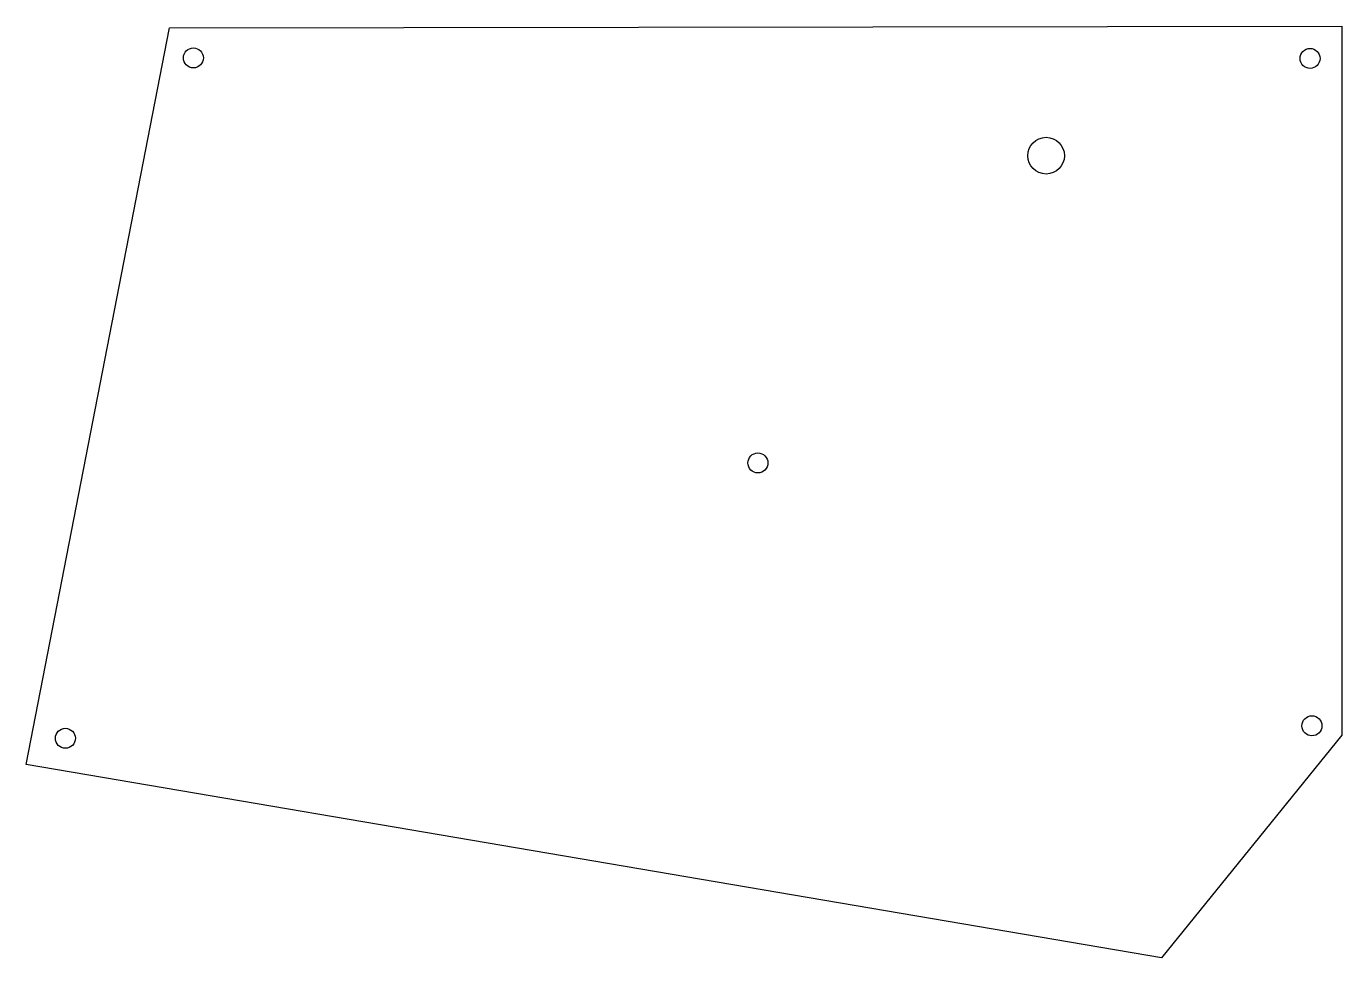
# Model space of a CAD drawing. Header units: millimetres. Extents: x 120 to 278, y -201 to -89.
import ezdxf

# ---------------------------------------------------------------- set-up
doc = ezdxf.new("R2010")
doc.units = ezdxf.units.MM

msp = doc.modelspace()

# ---------------------------------------------------------------- linework, layer by layer
for p, q in [((120.16, -177.69), (137.33, -89.34)), ((137.33, -89.34), (277.95, -89.17)), ((277.95, -89.17), (277.95, -174.17)), ((277.95, -174.17), (256.35, -200.83)), ((256.35, -200.83), (120.16, -177.69))]:
    msp.add_line(p, q)
for centre, radius in [((140.2, -92.96), 1.2), ((274.15, -93.02), 1.2), ((242.49, -104.68), 2.2), ((207.92, -141.52), 1.2), ((274.38, -173.03), 1.2), ((124.85, -174.53), 1.2)]:
    msp.add_circle(centre, radius)

doc.saveas('drawing.dxf')
